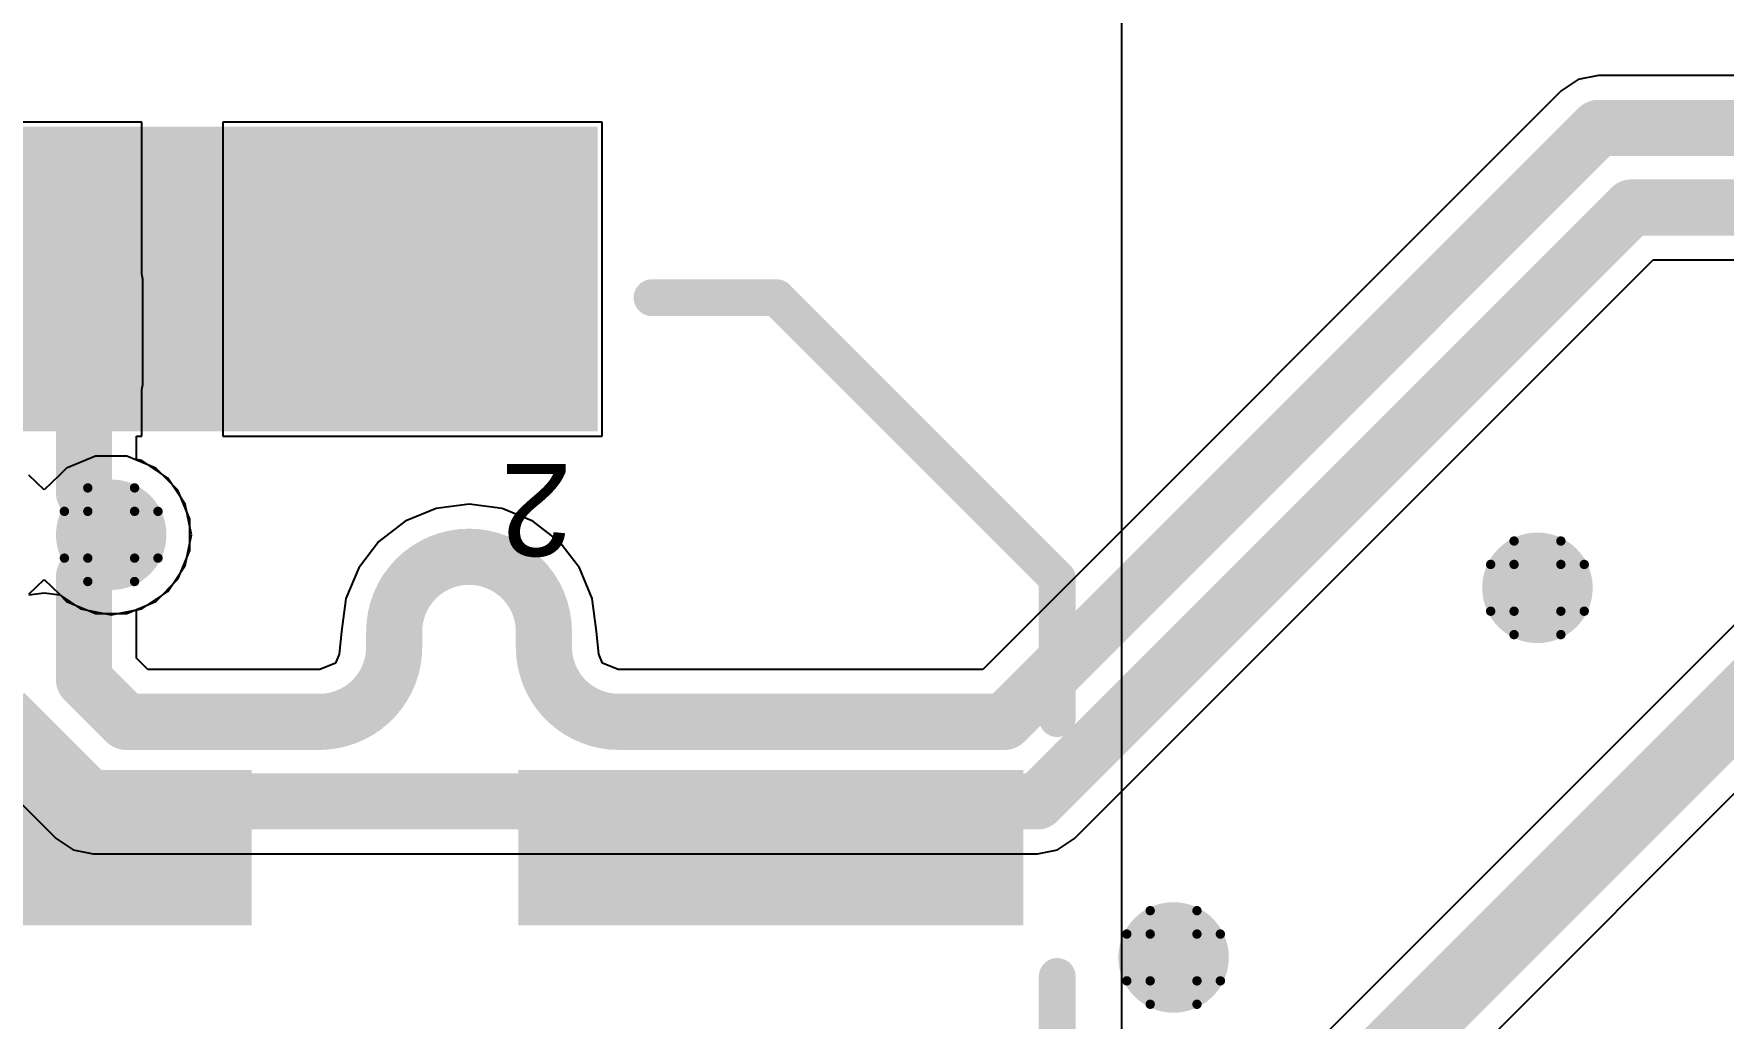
# Model space of a CAD drawing. Header units: inches. Extents: x -25 to 271, y -41 to 15.
# Drawn here: x 19.69 to 28.87, y -3.06 to 2.29 of the extents above; entities that cross this region are included whole.
import ezdxf

# ---------------------------------------------------------------- set-up
doc = ezdxf.new("R2010")
doc.units = ezdxf.units.IN
for name, color, linetype in [('Bottom Layer', 5, 'Continuous'), ('Drill Drawing', 1, 'Continuous'), ('Top Layer', 1, 'Continuous'), ('Top Overlay', 2, 'Continuous'), ('Top Paste', 8, 'Continuous'), ('Top Solder', 216, 'Continuous'), ('Via Holes', 16, 'Continuous')]:
    doc.layers.add(name, color=color, linetype=linetype)
doc.styles.add('Arial', font='', dxfattribs={"height": 0.2})
doc.styles.get('Arial').set_extended_font_data('Arial')

# ---------------------------------------------------------------- blocks, each defined once
blk = doc.blocks.new('QTH_030_01_L_D_A_K_TR_11')
at = {"layer": 'Top Layer'}
for points in [[(-9.715, 0.32), (-7.175, 0.32), (-7.175, -0.32), (-9.715, -0.32)], [(-5.525, 0.32), (-0.825, 0.32), (-0.825, -0.32), (-5.525, -0.32)], [(-7.4025, -2.361), (-7.0975, -2.361), (-7.0975, -3.811), (-7.4025, -3.811)], [(-6.9025, -2.361), (-6.5975, -2.361), (-6.5975, -3.811), (-6.9025, -3.811)], [(-6.4025, -2.361), (-6.0975, -2.361), (-6.0975, -3.811), (-6.4025, -3.811)], [(-5.9025, -2.361), (-5.5975, -2.361), (-5.5975, -3.811), (-5.9025, -3.811)], [(-5.4025, -2.361), (-5.0975, -2.361), (-5.0975, -3.811), (-5.4025, -3.811)], [(-4.9025, -2.361), (-4.5975, -2.361), (-4.5975, -3.811), (-4.9025, -3.811)]]:
    blk.add_hatch(color=1, dxfattribs=at).paths.add_polyline_path(points)
at = {"layer": 'Top Paste'}
for points in [[(-9.715, 0.32), (-7.175, 0.32), (-7.175, -0.32), (-9.715, -0.32)], [(-5.525, 0.32), (-0.825, 0.32), (-0.825, -0.32), (-5.525, -0.32)], [(-7.4025, -2.361), (-7.0975, -2.361), (-7.0975, -3.811), (-7.4025, -3.811)], [(-6.9025, -2.361), (-6.5975, -2.361), (-6.5975, -3.811), (-6.9025, -3.811)], [(-6.4025, -2.361), (-6.0975, -2.361), (-6.0975, -3.811), (-6.4025, -3.811)], [(-5.9025, -2.361), (-5.5975, -2.361), (-5.5975, -3.811), (-5.9025, -3.811)], [(-5.4025, -2.361), (-5.0975, -2.361), (-5.0975, -3.811), (-5.4025, -3.811)], [(-4.9025, -2.361), (-4.5975, -2.361), (-4.5975, -3.811), (-4.9025, -3.811)]]:
    blk.add_hatch(color=8, dxfattribs=at).paths.add_polyline_path(points)
at = {"layer": 'Top Solder'}
for points in [[(-9.8166, 0.4216), (-7.0734, 0.4216), (-7.0734, -0.4216), (-9.8166, -0.4216)], [(-5.6266, 0.4216), (-0.7234, 0.4216), (-0.7234, -0.4216), (-5.6266, -0.4216)], [(-7.5041, -2.2594), (-6.9959, -2.2594), (-6.9959, -3.9126), (-7.5041, -3.9126)], [(-7.0041, -2.2594), (-6.4959, -2.2594), (-6.4959, -3.9126), (-7.0041, -3.9126)], [(-6.5041, -2.2594), (-5.9959, -2.2594), (-5.9959, -3.9126), (-6.5041, -3.9126)], [(-6.0041, -2.2594), (-5.4959, -2.2594), (-5.4959, -3.9126), (-6.0041, -3.9126)], [(-5.5041, -2.2594), (-4.9959, -2.2594), (-4.9959, -3.9126), (-5.5041, -3.9126)], [(-5.0041, -2.2594), (-4.4959, -2.2594), (-4.4959, -3.9126), (-5.0041, -3.9126)], [(-4.5041, -2.2594), (-3.9959, -2.2594), (-3.9959, -3.9126), (-4.5041, -3.9126)]]:
    blk.add_hatch(color=216, dxfattribs=at).paths.add_polyline_path(points)
at = {"layer": 'Top Overlay'}
for points in [[(-10, 2.985, 0.2, 0.2, 0), (-10, 0.7, 0.2, 0.2, 0)], [(-10, -0.7, 0.2, 0.2, 0), (-10, -1.461, 0.2, 0.2, 0)], [(-8.476, -2.985, 0.2, 0.2, 0), (-10, -1.461, 0.2, 0.2, 0)], [(-7.8, -2.985, 0.2, 0.2, 0), (-8.476, -2.985, 0.2, 0.2, 0)]]:
    blk.add_lwpolyline(points, format="xyseb", dxfattribs=at)
for points in [[(-10.05, 0.7, 0.1, 0.1, 1), (-9.95, 0.7, 0.1, 0.1, 1)], [(-10.05, -0.7, 0.1, 0.1, 1), (-9.95, -0.7, 0.1, 0.1, 1)], [(-10.05, -1.461, 0.1, 0.1, 1), (-9.95, -1.461, 0.1, 0.1, 1)], [(-10.05, -1.461, 0.1, 0.1, 1), (-9.95, -1.461, 0.1, 0.1, 1)], [(-8.526, -2.985, 0.1, 0.1, 1), (-8.426, -2.985, 0.1, 0.1, 1)], [(-8.526, -2.985, 0.1, 0.1, 1), (-8.426, -2.985, 0.1, 0.1, 1)], [(-7.85, -2.985, 0.1, 0.1, 1), (-7.75, -2.985, 0.1, 0.1, 1)]]:
    blk.add_lwpolyline(points, format="xyseb", close=True, dxfattribs=at)
at = {"layer": 'Top Overlay', "style": 'Arial'}
blk.add_text('2', height=0.5, dxfattribs=at).set_placement((-7.366, -2.0828))

msp = doc.modelspace()

# ---------------------------------------------------------------- hatches: boundary and pattern name
at = {"layer": 'Bottom Layer'}
h = msp.add_hatch(color=5, dxfattribs=at)
edge = h.paths.add_edge_path()
edge.add_arc((20.1137, -0.4318), 0.3, 0, 360)
h = msp.add_hatch(color=5, dxfattribs=at)
edge = h.paths.add_edge_path()
edge.add_arc((27.8576, -0.7201), 0.3, 0, 360)
h = msp.add_hatch(color=5, dxfattribs=at)
edge = h.paths.add_edge_path()
edge.add_arc((25.8819, -2.7267), 0.3, 0, 360)
at = {"layer": 'Top Layer'}
h = msp.add_hatch(color=1, dxfattribs=at)
edge = h.paths.add_edge_path()
edge.add_arc((20.1137, -0.4318), 0.3, 0, 360)
h = msp.add_hatch(color=1, dxfattribs=at)
edge = h.paths.add_edge_path()
edge.add_arc((27.8576, -0.7201), 0.3, 0, 360)
h = msp.add_hatch(color=1, dxfattribs=at)
edge = h.paths.add_edge_path()
edge.add_arc((25.8819, -2.7267), 0.3, 0, 360)
at = {"layer": 'Via Holes'}
h = msp.add_hatch(color=7, dxfattribs=at)
edge = h.paths.add_edge_path()
edge.add_arc((20.1137, -0.4318), 0.15, 0, 360)
h = msp.add_hatch(color=7, dxfattribs=at)
edge = h.paths.add_edge_path()
edge.add_arc((27.8576, -0.7201), 0.15, 0, 360)
h = msp.add_hatch(color=7, dxfattribs=at)
edge = h.paths.add_edge_path()
edge.add_arc((25.8819, -2.7267), 0.15, 0, 360)

# ---------------------------------------------------------------- linework, layer by layer
at = {"layer": 'Bottom Layer'}
for p, q in [((28.0792, 2.0398), (27.9868, 1.9781)), ((28.1882, 2.0615), (28.0792, 2.0398)), ((35.9275, 2.0615), (28.1882, 2.0615)), ((27.9868, 1.9781), (24.8458, -1.1629)), ((27.9868, 1.9781), (27.9868, 1.9781)), ((25.3441, -2.081), (28.4851, 1.06)), ((28.4851, 1.06), (35.9439, 1.06)), ((30.3174, 0.4703), (21.9199, -7.9272)), ((19.8718, -0.0698), (19.8331, -0.1085)), ((20.0287, -0.0048), (19.8718, -0.0698)), ((20.1986, -0.0048), (20.0287, -0.0048)), ((20.3555, -0.0698), (20.1986, -0.0048)), ((20.4757, -0.1899), (20.3555, -0.0698)), ((22.4725, -8.2902), (30.6804, -0.0823)), ((19.7502, -0.1885), (19.6672, -0.1085)), ((19.8331, -0.1085), (19.7502, -0.1885)), ((20.5407, -0.3469), (20.4757, -0.1899)), ((22.0566, -0.2661), (21.8775, -0.2896)), ((22.2356, -0.2896), (22.0566, -0.2661)), ((20.5407, -0.5167), (20.5407, -0.3469)), ((21.7107, -0.3587), (21.5674, -0.4687)), ((21.8775, -0.2896), (21.7107, -0.3587)), ((22.4024, -0.3587), (22.2356, -0.2896)), ((22.5457, -0.4687), (22.4024, -0.3587)), ((20.4757, -0.6737), (20.5407, -0.5167)), ((21.5674, -0.4687), (21.4575, -0.6119)), ((22.6556, -0.6119), (22.5457, -0.4687)), ((21.4575, -0.6119), (21.3884, -0.7788)), ((22.7247, -0.7788), (22.6556, -0.6119)), ((20.3555, -0.7938), (20.4757, -0.6737)), ((20.2509, -0.8371), (20.3555, -0.7938)), ((21.3884, -0.7788), (21.3648, -0.9578)), ((22.7483, -0.9578), (22.7247, -0.7788)), ((20.2509, -1.1012), (20.2509, -0.8371)), ((21.3648, -0.9578), (21.3518, -1.0794)), ((21.3648, -0.9578), (21.3648, -0.9578)), ((22.7614, -1.0794), (22.7483, -0.9578)), ((22.7483, -0.9578), (22.7483, -0.9578)), ((21.3518, -1.0794), (21.3312, -1.1289)), ((22.7819, -1.1289), (22.7614, -1.0794)), ((20.3127, -1.1629), (20.2509, -1.1012)), ((21.2438, -1.1629), (20.3127, -1.1629)), ((21.2473, -1.1636), (21.2438, -1.1629)), ((21.3312, -1.1289), (21.2473, -1.1636)), ((22.8658, -1.1636), (22.7819, -1.1289)), ((22.8694, -1.1629), (22.8658, -1.1636)), ((24.8458, -1.1629), (22.8694, -1.1629)), ((19.3328, -1.5995), (19.8144, -2.081)), ((19.8144, -2.081), (19.8144, -2.081)), ((19.8144, -2.081), (19.9068, -2.1428)), ((25.2517, -2.1428), (25.3441, -2.081)), ((19.9068, -2.1428), (20.0158, -2.1645)), ((20.0158, -2.1645), (25.1426, -2.1645)), ((25.1426, -2.1645), (25.1427, -2.1645)), ((25.1427, -2.1645), (25.2517, -2.1428))]:
    msp.add_line(p, q, dxfattribs=at)
for points in [[(24.9638, -1.4478, 0.3048, 0.3048, 0), (28.1882, 1.7766, 0.3048, 0.3048, 0)], [(28.1882, 1.7766, 0.3048, 0.3048, 0), (36.1047, 1.7766, 0.3048, 0.3048, 0)], [(25.1427, -1.8796, 0.3048, 0.3048, 0), (28.3671, 1.3448, 0.3048, 0.3048, 0)], [(28.3671, 1.3448, 0.3048, 0.3048, 0), (36.1225, 1.3448, 0.3048, 0.3048, 0)], [(22.1488, -8.1561, 0.381, 0.381, 0), (30.5463, 0.2414, 0.381, 0.381, 0)], [(19.9661, -0.6593, 0.3048, 0.3048, 0), (20.1137, -0.5117, 0.3048, 0.3048, 0)], [(20.1137, -0.5117, 0.3048, 0.3048, 0), (20.1137, -0.4318, 0.3048, 0.3048, 0)], [(21.6502, -0.9578, 0.3048, 0.3048, -1), (22.463, -0.9578, 0.3048, 0.3048, 0)], [(19.9661, -1.2192, 0.3048, 0.3048, 0), (19.9661, -0.6593, 0.3048, 0.3048, 0)], [(21.6502, -1.0414, 0.3048, 0.3048, 0), (21.6502, -0.9578, 0.3048, 0.3048, 0)], [(22.463, -1.0414, 0.3048, 0.3048, 0), (22.463, -0.9578, 0.3048, 0.3048, 0)], [(21.6502, -1.0414, 0.3048, 0.3048, -0.414214), (21.2438, -1.4478, 0.3048, 0.3048, 0)], [(22.8694, -1.4478, 0.3048, 0.3048, -0.414214), (22.463, -1.0414, 0.3048, 0.3048, 0)], [(19.9661, -1.2192, 0.3048, 0.3048, 0), (20.1947, -1.4478, 0.3048, 0.3048, 0)], [(19.5343, -1.3981, 0.3048, 0.3048, 0), (20.0158, -1.8796, 0.3048, 0.3048, 0)], [(20.1947, -1.4478, 0.3048, 0.3048, 0), (20.4242, -1.4478, 0.3048, 0.3048, 0)], [(20.4242, -1.4478, 0.3048, 0.3048, 0), (21.2438, -1.4478, 0.3048, 0.3048, 0)], [(22.8694, -1.4478, 0.3048, 0.3048, 0), (23.8346, -1.4478, 0.3048, 0.3048, 0)], [(23.8346, -1.4478, 0.3048, 0.3048, 0), (24.9638, -1.4478, 0.3048, 0.3048, 0)], [(20.0158, -1.8796, 0.3048, 0.3048, 0), (23.8346, -1.8796, 0.3048, 0.3048, 0)], [(23.8346, -1.8796, 0.3048, 0.3048, 0), (25.1427, -1.8796, 0.3048, 0.3048, 0)]]:
    msp.add_lwpolyline(points, format="xyseb", dxfattribs=at)
for points in [[(28.112, 1.7766, 0.1524, 0.1524, 1), (28.2644, 1.7766, 0.1524, 0.1524, 1)], [(28.112, 1.7766, 0.1524, 0.1524, 1), (28.2644, 1.7766, 0.1524, 0.1524, 1)], [(28.2909, 1.3448, 0.1524, 0.1524, 1), (28.4433, 1.3448, 0.1524, 0.1524, 1)], [(28.2909, 1.3448, 0.1524, 0.1524, 1), (28.4433, 1.3448, 0.1524, 0.1524, 1)], [(20.0375, -0.4318, 0.1524, 0.1524, 1), (20.1899, -0.4318, 0.1524, 0.1524, 1)], [(20.0375, -0.5117, 0.1524, 0.1524, 1), (20.1899, -0.5117, 0.1524, 0.1524, 1)], [(20.0375, -0.5117, 0.1524, 0.1524, 1), (20.1899, -0.5117, 0.1524, 0.1524, 1)], [(19.8899, -0.6593, 0.1524, 0.1524, 1), (20.0423, -0.6593, 0.1524, 0.1524, 1)], [(19.8899, -0.6593, 0.1524, 0.1524, 1), (20.0423, -0.6593, 0.1524, 0.1524, 1)], [(21.574, -0.9578, 0.1524, 0.1524, 1), (21.7264, -0.9578, 0.1524, 0.1524, 1)], [(21.574, -0.9578, 0.1524, 0.1524, 1), (21.7264, -0.9578, 0.1524, 0.1524, 1)], [(22.3868, -0.9578, 0.1524, 0.1524, 1), (22.5392, -0.9578, 0.1524, 0.1524, 1)], [(22.3868, -0.9578, 0.1524, 0.1524, 1), (22.5392, -0.9578, 0.1524, 0.1524, 1)], [(21.574, -1.0414, 0.1524, 0.1524, 1), (21.7264, -1.0414, 0.1524, 0.1524, 1)], [(21.574, -1.0414, 0.1524, 0.1524, 1), (21.7264, -1.0414, 0.1524, 0.1524, 1)], [(22.3868, -1.0414, 0.1524, 0.1524, 1), (22.5392, -1.0414, 0.1524, 0.1524, 1)], [(22.3868, -1.0414, 0.1524, 0.1524, 1), (22.5392, -1.0414, 0.1524, 0.1524, 1)], [(19.8899, -1.2192, 0.1524, 0.1524, 1), (20.0423, -1.2192, 0.1524, 0.1524, 1)], [(19.8899, -1.2192, 0.1524, 0.1524, 1), (20.0423, -1.2192, 0.1524, 0.1524, 1)], [(20.1185, -1.4478, 0.1524, 0.1524, 1), (20.2709, -1.4478, 0.1524, 0.1524, 1)], [(20.1185, -1.4478, 0.1524, 0.1524, 1), (20.2709, -1.4478, 0.1524, 0.1524, 1)], [(20.348, -1.4478, 0.1524, 0.1524, 1), (20.5004, -1.4478, 0.1524, 0.1524, 1)], [(20.348, -1.4478, 0.1524, 0.1524, 1), (20.5004, -1.4478, 0.1524, 0.1524, 1)], [(21.1676, -1.4478, 0.1524, 0.1524, 1), (21.32, -1.4478, 0.1524, 0.1524, 1)], [(21.1676, -1.4478, 0.1524, 0.1524, 1), (21.32, -1.4478, 0.1524, 0.1524, 1)], [(22.7932, -1.4478, 0.1524, 0.1524, 1), (22.9456, -1.4478, 0.1524, 0.1524, 1)], [(22.7932, -1.4478, 0.1524, 0.1524, 1), (22.9456, -1.4478, 0.1524, 0.1524, 1)], [(23.7584, -1.4478, 0.1524, 0.1524, 1), (23.9108, -1.4478, 0.1524, 0.1524, 1)], [(23.7584, -1.4478, 0.1524, 0.1524, 1), (23.9108, -1.4478, 0.1524, 0.1524, 1)], [(24.8876, -1.4478, 0.1524, 0.1524, 1), (25.04, -1.4478, 0.1524, 0.1524, 1)], [(24.8876, -1.4478, 0.1524, 0.1524, 1), (25.04, -1.4478, 0.1524, 0.1524, 1)], [(19.9396, -1.8796, 0.1524, 0.1524, 1), (20.092, -1.8796, 0.1524, 0.1524, 1)], [(19.9396, -1.8796, 0.1524, 0.1524, 1), (20.092, -1.8796, 0.1524, 0.1524, 1)], [(23.7584, -1.8796, 0.1524, 0.1524, 1), (23.9108, -1.8796, 0.1524, 0.1524, 1)], [(23.7584, -1.8796, 0.1524, 0.1524, 1), (23.9108, -1.8796, 0.1524, 0.1524, 1)], [(25.0665, -1.8796, 0.1524, 0.1524, 1), (25.2189, -1.8796, 0.1524, 0.1524, 1)], [(25.0665, -1.8796, 0.1524, 0.1524, 1), (25.2189, -1.8796, 0.1524, 0.1524, 1)]]:
    msp.add_lwpolyline(points, format="xyseb", close=True, dxfattribs=at)
at = {"layer": 'Drill Drawing'}
for points in [[(19.9867, -0.3048, 0.0508, 0.0508, 0), (19.9867, -0.1778, 0.0508, 0.0508, 0)], [(19.9867, -0.1778, 0.0508, 0.0508, 0), (20.2407, -0.1778, 0.0508, 0.0508, 0)], [(20.2407, -0.3048, 0.0508, 0.0508, 0), (20.2407, -0.1778, 0.0508, 0.0508, 0)], [(19.8597, -0.5588, 0.0508, 0.0508, 0), (19.8597, -0.3048, 0.0508, 0.0508, 0)], [(19.8597, -0.3048, 0.0508, 0.0508, 0), (19.9867, -0.3048, 0.0508, 0.0508, 0)], [(20.2407, -0.3048, 0.0508, 0.0508, 0), (20.3677, -0.3048, 0.0508, 0.0508, 0)], [(20.3677, -0.5588, 0.0508, 0.0508, 0), (20.3677, -0.3048, 0.0508, 0.0508, 0)], [(27.7306, -0.5931, 0.0508, 0.0508, 0), (27.7306, -0.4661, 0.0508, 0.0508, 0)], [(27.7306, -0.4661, 0.0508, 0.0508, 0), (27.9846, -0.4661, 0.0508, 0.0508, 0)], [(27.9846, -0.5931, 0.0508, 0.0508, 0), (27.9846, -0.4661, 0.0508, 0.0508, 0)], [(19.8597, -0.5588, 0.0508, 0.0508, 0), (19.9867, -0.5588, 0.0508, 0.0508, 0)], [(19.9867, -0.6858, 0.0508, 0.0508, 0), (19.9867, -0.5588, 0.0508, 0.0508, 0)], [(20.2407, -0.5588, 0.0508, 0.0508, 0), (20.3677, -0.5588, 0.0508, 0.0508, 0)], [(20.2407, -0.6858, 0.0508, 0.0508, 0), (20.2407, -0.5588, 0.0508, 0.0508, 0)], [(27.6036, -0.8471, 0.0508, 0.0508, 0), (27.6036, -0.5931, 0.0508, 0.0508, 0)], [(27.6036, -0.5931, 0.0508, 0.0508, 0), (27.7306, -0.5931, 0.0508, 0.0508, 0)], [(27.9846, -0.5931, 0.0508, 0.0508, 0), (28.1116, -0.5931, 0.0508, 0.0508, 0)], [(28.1116, -0.8471, 0.0508, 0.0508, 0), (28.1116, -0.5931, 0.0508, 0.0508, 0)], [(19.9867, -0.6858, 0.0508, 0.0508, 0), (20.2407, -0.6858, 0.0508, 0.0508, 0)], [(27.6036, -0.8471, 0.0508, 0.0508, 0), (27.7306, -0.8471, 0.0508, 0.0508, 0)], [(27.7306, -0.9741, 0.0508, 0.0508, 0), (27.7306, -0.8471, 0.0508, 0.0508, 0)], [(27.9846, -0.8471, 0.0508, 0.0508, 0), (28.1116, -0.8471, 0.0508, 0.0508, 0)], [(27.9846, -0.9741, 0.0508, 0.0508, 0), (27.9846, -0.8471, 0.0508, 0.0508, 0)], [(27.7306, -0.9741, 0.0508, 0.0508, 0), (27.9846, -0.9741, 0.0508, 0.0508, 0)], [(25.7549, -2.5997, 0.0508, 0.0508, 0), (25.7549, -2.4727, 0.0508, 0.0508, 0)], [(25.7549, -2.4727, 0.0508, 0.0508, 0), (26.0089, -2.4727, 0.0508, 0.0508, 0)], [(26.0089, -2.5997, 0.0508, 0.0508, 0), (26.0089, -2.4727, 0.0508, 0.0508, 0)], [(25.6279, -2.8537, 0.0508, 0.0508, 0), (25.6279, -2.5997, 0.0508, 0.0508, 0)], [(25.6279, -2.5997, 0.0508, 0.0508, 0), (25.7549, -2.5997, 0.0508, 0.0508, 0)], [(26.0089, -2.5997, 0.0508, 0.0508, 0), (26.1359, -2.5997, 0.0508, 0.0508, 0)], [(26.1359, -2.8537, 0.0508, 0.0508, 0), (26.1359, -2.5997, 0.0508, 0.0508, 0)], [(25.6279, -2.8537, 0.0508, 0.0508, 0), (25.7549, -2.8537, 0.0508, 0.0508, 0)], [(25.7549, -2.9807, 0.0508, 0.0508, 0), (25.7549, -2.8537, 0.0508, 0.0508, 0)], [(26.0089, -2.8537, 0.0508, 0.0508, 0), (26.1359, -2.8537, 0.0508, 0.0508, 0)], [(26.0089, -2.9807, 0.0508, 0.0508, 0), (26.0089, -2.8537, 0.0508, 0.0508, 0)], [(25.7549, -2.9807, 0.0508, 0.0508, 0), (26.0089, -2.9807, 0.0508, 0.0508, 0)]]:
    msp.add_lwpolyline(points, format="xyseb", dxfattribs=at)
for points in [[(19.974, -0.1778, 0.0254, 0.0254, 1), (19.9994, -0.1778, 0.0254, 0.0254, 1)], [(19.974, -0.1778, 0.0254, 0.0254, 1), (19.9994, -0.1778, 0.0254, 0.0254, 1)], [(20.228, -0.1778, 0.0254, 0.0254, 1), (20.2534, -0.1778, 0.0254, 0.0254, 1)], [(20.228, -0.1778, 0.0254, 0.0254, 1), (20.2534, -0.1778, 0.0254, 0.0254, 1)], [(19.847, -0.3048, 0.0254, 0.0254, 1), (19.8724, -0.3048, 0.0254, 0.0254, 1)], [(19.847, -0.3048, 0.0254, 0.0254, 1), (19.8724, -0.3048, 0.0254, 0.0254, 1)], [(19.974, -0.3048, 0.0254, 0.0254, 1), (19.9994, -0.3048, 0.0254, 0.0254, 1)], [(19.974, -0.3048, 0.0254, 0.0254, 1), (19.9994, -0.3048, 0.0254, 0.0254, 1)], [(20.228, -0.3048, 0.0254, 0.0254, 1), (20.2534, -0.3048, 0.0254, 0.0254, 1)], [(20.228, -0.3048, 0.0254, 0.0254, 1), (20.2534, -0.3048, 0.0254, 0.0254, 1)], [(20.355, -0.3048, 0.0254, 0.0254, 1), (20.3804, -0.3048, 0.0254, 0.0254, 1)], [(20.355, -0.3048, 0.0254, 0.0254, 1), (20.3804, -0.3048, 0.0254, 0.0254, 1)], [(27.7179, -0.4661, 0.0254, 0.0254, 1), (27.7433, -0.4661, 0.0254, 0.0254, 1)], [(27.7179, -0.4661, 0.0254, 0.0254, 1), (27.7433, -0.4661, 0.0254, 0.0254, 1)], [(27.9719, -0.4661, 0.0254, 0.0254, 1), (27.9973, -0.4661, 0.0254, 0.0254, 1)], [(27.9719, -0.4661, 0.0254, 0.0254, 1), (27.9973, -0.4661, 0.0254, 0.0254, 1)], [(19.847, -0.5588, 0.0254, 0.0254, 1), (19.8724, -0.5588, 0.0254, 0.0254, 1)], [(19.847, -0.5588, 0.0254, 0.0254, 1), (19.8724, -0.5588, 0.0254, 0.0254, 1)], [(19.974, -0.5588, 0.0254, 0.0254, 1), (19.9994, -0.5588, 0.0254, 0.0254, 1)], [(19.974, -0.5588, 0.0254, 0.0254, 1), (19.9994, -0.5588, 0.0254, 0.0254, 1)], [(20.228, -0.5588, 0.0254, 0.0254, 1), (20.2534, -0.5588, 0.0254, 0.0254, 1)], [(20.228, -0.5588, 0.0254, 0.0254, 1), (20.2534, -0.5588, 0.0254, 0.0254, 1)], [(20.355, -0.5588, 0.0254, 0.0254, 1), (20.3804, -0.5588, 0.0254, 0.0254, 1)], [(20.355, -0.5588, 0.0254, 0.0254, 1), (20.3804, -0.5588, 0.0254, 0.0254, 1)], [(27.5909, -0.5931, 0.0254, 0.0254, 1), (27.6163, -0.5931, 0.0254, 0.0254, 1)], [(27.5909, -0.5931, 0.0254, 0.0254, 1), (27.6163, -0.5931, 0.0254, 0.0254, 1)], [(27.7179, -0.5931, 0.0254, 0.0254, 1), (27.7433, -0.5931, 0.0254, 0.0254, 1)], [(27.7179, -0.5931, 0.0254, 0.0254, 1), (27.7433, -0.5931, 0.0254, 0.0254, 1)], [(27.9719, -0.5931, 0.0254, 0.0254, 1), (27.9973, -0.5931, 0.0254, 0.0254, 1)], [(27.9719, -0.5931, 0.0254, 0.0254, 1), (27.9973, -0.5931, 0.0254, 0.0254, 1)], [(28.0989, -0.5931, 0.0254, 0.0254, 1), (28.1243, -0.5931, 0.0254, 0.0254, 1)], [(28.0989, -0.5931, 0.0254, 0.0254, 1), (28.1243, -0.5931, 0.0254, 0.0254, 1)], [(19.974, -0.6858, 0.0254, 0.0254, 1), (19.9994, -0.6858, 0.0254, 0.0254, 1)], [(19.974, -0.6858, 0.0254, 0.0254, 1), (19.9994, -0.6858, 0.0254, 0.0254, 1)], [(20.228, -0.6858, 0.0254, 0.0254, 1), (20.2534, -0.6858, 0.0254, 0.0254, 1)], [(20.228, -0.6858, 0.0254, 0.0254, 1), (20.2534, -0.6858, 0.0254, 0.0254, 1)], [(27.5909, -0.8471, 0.0254, 0.0254, 1), (27.6163, -0.8471, 0.0254, 0.0254, 1)], [(27.5909, -0.8471, 0.0254, 0.0254, 1), (27.6163, -0.8471, 0.0254, 0.0254, 1)], [(27.7179, -0.8471, 0.0254, 0.0254, 1), (27.7433, -0.8471, 0.0254, 0.0254, 1)], [(27.7179, -0.8471, 0.0254, 0.0254, 1), (27.7433, -0.8471, 0.0254, 0.0254, 1)], [(27.9719, -0.8471, 0.0254, 0.0254, 1), (27.9973, -0.8471, 0.0254, 0.0254, 1)], [(27.9719, -0.8471, 0.0254, 0.0254, 1), (27.9973, -0.8471, 0.0254, 0.0254, 1)], [(28.0989, -0.8471, 0.0254, 0.0254, 1), (28.1243, -0.8471, 0.0254, 0.0254, 1)], [(28.0989, -0.8471, 0.0254, 0.0254, 1), (28.1243, -0.8471, 0.0254, 0.0254, 1)], [(27.7179, -0.9741, 0.0254, 0.0254, 1), (27.7433, -0.9741, 0.0254, 0.0254, 1)], [(27.7179, -0.9741, 0.0254, 0.0254, 1), (27.7433, -0.9741, 0.0254, 0.0254, 1)], [(27.9719, -0.9741, 0.0254, 0.0254, 1), (27.9973, -0.9741, 0.0254, 0.0254, 1)], [(27.9719, -0.9741, 0.0254, 0.0254, 1), (27.9973, -0.9741, 0.0254, 0.0254, 1)], [(25.7422, -2.4727, 0.0254, 0.0254, 1), (25.7676, -2.4727, 0.0254, 0.0254, 1)], [(25.7422, -2.4727, 0.0254, 0.0254, 1), (25.7676, -2.4727, 0.0254, 0.0254, 1)], [(25.9962, -2.4727, 0.0254, 0.0254, 1), (26.0216, -2.4727, 0.0254, 0.0254, 1)], [(25.9962, -2.4727, 0.0254, 0.0254, 1), (26.0216, -2.4727, 0.0254, 0.0254, 1)], [(25.6152, -2.5997, 0.0254, 0.0254, 1), (25.6406, -2.5997, 0.0254, 0.0254, 1)], [(25.6152, -2.5997, 0.0254, 0.0254, 1), (25.6406, -2.5997, 0.0254, 0.0254, 1)], [(25.7422, -2.5997, 0.0254, 0.0254, 1), (25.7676, -2.5997, 0.0254, 0.0254, 1)], [(25.7422, -2.5997, 0.0254, 0.0254, 1), (25.7676, -2.5997, 0.0254, 0.0254, 1)], [(25.9962, -2.5997, 0.0254, 0.0254, 1), (26.0216, -2.5997, 0.0254, 0.0254, 1)], [(25.9962, -2.5997, 0.0254, 0.0254, 1), (26.0216, -2.5997, 0.0254, 0.0254, 1)], [(26.1232, -2.5997, 0.0254, 0.0254, 1), (26.1486, -2.5997, 0.0254, 0.0254, 1)], [(26.1232, -2.5997, 0.0254, 0.0254, 1), (26.1486, -2.5997, 0.0254, 0.0254, 1)], [(25.6152, -2.8537, 0.0254, 0.0254, 1), (25.6406, -2.8537, 0.0254, 0.0254, 1)], [(25.6152, -2.8537, 0.0254, 0.0254, 1), (25.6406, -2.8537, 0.0254, 0.0254, 1)], [(25.7422, -2.8537, 0.0254, 0.0254, 1), (25.7676, -2.8537, 0.0254, 0.0254, 1)], [(25.7422, -2.8537, 0.0254, 0.0254, 1), (25.7676, -2.8537, 0.0254, 0.0254, 1)], [(25.9962, -2.8537, 0.0254, 0.0254, 1), (26.0216, -2.8537, 0.0254, 0.0254, 1)], [(25.9962, -2.8537, 0.0254, 0.0254, 1), (26.0216, -2.8537, 0.0254, 0.0254, 1)], [(26.1232, -2.8537, 0.0254, 0.0254, 1), (26.1486, -2.8537, 0.0254, 0.0254, 1)], [(26.1232, -2.8537, 0.0254, 0.0254, 1), (26.1486, -2.8537, 0.0254, 0.0254, 1)], [(25.7422, -2.9807, 0.0254, 0.0254, 1), (25.7676, -2.9807, 0.0254, 0.0254, 1)], [(25.7422, -2.9807, 0.0254, 0.0254, 1), (25.7676, -2.9807, 0.0254, 0.0254, 1)], [(25.9962, -2.9807, 0.0254, 0.0254, 1), (26.0216, -2.9807, 0.0254, 0.0254, 1)], [(25.9962, -2.9807, 0.0254, 0.0254, 1), (26.0216, -2.9807, 0.0254, 0.0254, 1)]]:
    msp.add_lwpolyline(points, format="xyseb", close=True, dxfattribs=at)
at = {"layer": 'Top Layer'}
for p, q in [((25.5999, 2.8929), (25.5999, -7.5211)), ((20.2797, 1.808), (18.7207, 1.808)), ((20.2797, 1.808), (18.7207, 1.808)), ((20.2797, 0.983), (20.2797, 1.808)), ((20.2797, 0.983), (20.2797, 1.808)), ((22.7797, 1.808), (20.7207, 1.808)), ((20.7207, 1.808), (20.7207, 0.104)), ((22.7797, 1.808), (20.7207, 1.808)), ((20.7207, 1.808), (20.7207, 0.104)), ((22.7797, 0.104), (22.7797, 1.808)), ((22.7797, 0.104), (22.7797, 1.808)), ((20.285, 0.956), (20.2797, 0.983)), ((20.285, 0.956), (20.2797, 0.983)), ((20.285, 0.3835), (20.285, 0.956)), ((20.285, 0.3835), (20.285, 0.956)), ((20.2797, 0.3564), (20.285, 0.3835)), ((20.2797, 0.3564), (20.285, 0.3835)), ((20.285, 0.3835), (20.285, 0.3835)), ((20.285, 0.3835), (20.285, 0.3835)), ((20.2797, 0.104), (20.2797, 0.3564)), ((20.2797, 0.104), (20.2797, 0.3564)), ((20.2509, -0.0265), (20.2509, 0.104)), ((20.2509, 0.104), (20.2797, 0.104)), ((20.2509, -0.0237), (20.2509, 0.104)), ((20.2509, 0.104), (20.2797, 0.104)), ((20.7207, 0.104), (22.7797, 0.104)), ((20.7207, 0.104), (22.7797, 0.104)), ((20.2803, -0.0296), (20.2509, -0.0237)), ((20.3555, -0.0698), (20.2509, -0.0265)), ((20.4215, -0.124), (20.2803, -0.0296)), ((20.4757, -0.1899), (20.3555, -0.0698)), ((20.5159, -0.2652), (20.4215, -0.124)), ((20.5407, -0.3469), (20.4757, -0.1899)), ((20.549, -0.4318), (20.5159, -0.2652)), ((20.5407, -0.5167), (20.5407, -0.3469)), ((20.5159, -0.5984), (20.549, -0.4318)), ((20.4757, -0.6737), (20.5407, -0.5167)), ((20.4215, -0.7396), (20.5159, -0.5984)), ((19.6672, -0.7551), (19.7502, -0.6751)), ((19.7502, -0.6751), (19.8331, -0.7551)), ((20.3555, -0.7938), (20.4757, -0.6737)), ((19.6659, -0.7588), (19.7502, -0.7473)), ((19.7502, -0.7473), (19.8345, -0.7588)), ((19.8331, -0.7551), (19.8718, -0.7938)), ((19.8345, -0.7588), (19.9471, -0.834)), ((19.8718, -0.7938), (20.0287, -0.8588)), ((20.1986, -0.8588), (20.3555, -0.7938)), ((20.2803, -0.834), (20.4215, -0.7396)), ((19.9471, -0.834), (20.1137, -0.8672)), ((20.0287, -0.8588), (20.1986, -0.8588)), ((20.1137, -0.8672), (20.2803, -0.834))]:
    msp.add_line(p, q, dxfattribs=at)
for points in [[(20.0002, 0.3835, 0.3048, 0.3048, 0), (20.0002, 0.956, 0.3048, 0.3048, 0)], [(19.9661, 0.3494, 0.3048, 0.3048, 0), (20.0002, 0.3835, 0.3048, 0.3048, 0)], [(19.9661, -0.2043, 0.3048, 0.3048, 0), (19.9661, 0.3494, 0.3048, 0.3048, 0)]]:
    msp.add_lwpolyline(points, format="xyseb", dxfattribs=at)
for points in [[(19.924, 0.956, 0.1524, 0.1524, 1), (20.0764, 0.956, 0.1524, 0.1524, 1)], [(19.8899, 0.3494, 0.1524, 0.1524, 1), (20.0423, 0.3494, 0.1524, 0.1524, 1)], [(19.8899, 0.3494, 0.1524, 0.1524, 1), (20.0423, 0.3494, 0.1524, 0.1524, 1)], [(19.924, 0.3835, 0.1524, 0.1524, 1), (20.0764, 0.3835, 0.1524, 0.1524, 1)], [(19.924, 0.3835, 0.1524, 0.1524, 1), (20.0764, 0.3835, 0.1524, 0.1524, 1)], [(19.8899, -0.2043, 0.1524, 0.1524, 1), (20.0423, -0.2043, 0.1524, 0.1524, 1)]]:
    msp.add_lwpolyline(points, format="xyseb", close=True, dxfattribs=at)

# ---------------------------------------------------------------- block references
at = {"rotation": 180}
msp.add_blockref('QTH_030_01_L_D_A_K_TR_11', (15.2502, -2.13), dxfattribs=at)

doc.saveas('drawing.dxf')
